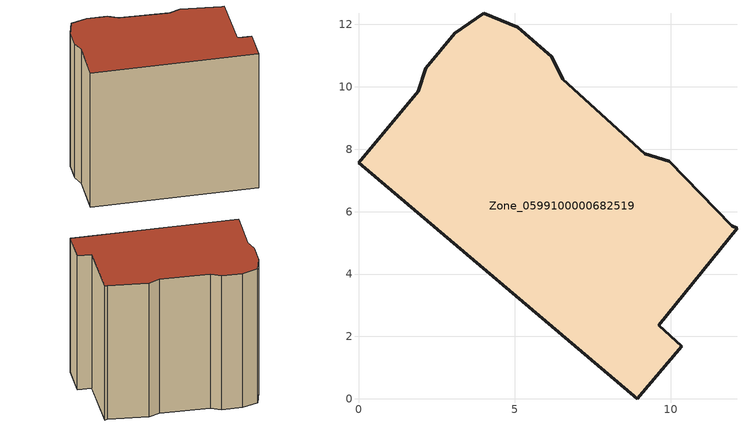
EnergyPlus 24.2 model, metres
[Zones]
Zone_0599100000682519
 floor ground (C_G): 2.16,10.6 3.09,11.71 4.02,12.36 5.11,11.91 6.19,10.97 6.54,10.25 9.17,7.86 9.96,7.61 11.96,5.55 12.13,5.47 9.62,2.36 10.36,1.69 8.94,0 0,7.56 1.91,9.86 z0
 wall outside (C_F): 9.17,7.86 6.54,10.25 6.19,10.97 5.11,11.91 4.02,12.36 3.09,11.71 2.16,10.6 1.91,9.86 0,7.56 8.94,0 10.36,1.69 9.62,2.36 12.13,5.47 11.96,5.55 9.96,7.61 9.17,7.86 z0:10.96
 roof outside (C_R): 12.13,5.47 11.96,5.55 9.96,7.61 9.17,7.86 6.54,10.25 6.19,10.97 5.11,11.91 4.02,12.36 3.09,11.71 2.16,10.6 1.91,9.86 0,7.56 8.94,0 10.36,1.69 9.62,2.36 z10.96
[BUILDING]
Pand.0599100000682519: North Axis=0; Terrain=City; Loads Convergence Tolerance Value=0.04; Temperature Convergence Tolerance Value=0.4; Solar Distribution=FullExterior; Maximum Number of Warmup Days=25; Minimum Number of Warmup Days=1
[Site:Location]
Rotterdam.The.Hague.AP_ZH_NLD Design_Conditions: Latitude=51.96; Longitude=4.45; Time Zone=1; Elevation=-4.5
[SITE:GROUNDTEMPERATURE:BUILDINGSURFACE]
18, 18, 18, 18, 18, 18, 18, 18, 18, 18, 18, 18
[MATERIAL] Thermal Absorptance=0.9; Solar Absorptance=0.7; Visible Absorptance=0.7
Name | Roughness | Thickness | Conductivity | Density | Specific Heat
G.TC.1946 | MediumSmooth | 0.15 | 1 | 540 | 1210
F.TC.1946 | Rough | 0.3 | 0.857143 | 1920 | 840
R.TC.1946 | MediumRough | 0.2 | 0.909091 | 1500 | 1000
[CONSTRUCTION]
C_G: G.TC.1946
C_F: F.TC.1946
C_R: R.TC.1946
[ZONE]
Zone_0599100000682519: Type=1; Multiplier=1; Ceiling Height=Autocalculate; Volume=Autocalculate; Floor Area=autocalculate; Part of Total Floor Area=Yes
[ZONEINFILTRATION:DESIGNFLOWRATE]
Infil_Zone_0599100000682519: Zone or ZoneList or Space or SpaceList=Zone_0599100000682519; Schedule=AlwaysOn; Design Flow Rate Calculation Method=Flow/Area; Flow Rate per Floor Area=0.003; Constant Term Coefficient=1; Temperature Term Coefficient=0; Velocity Term Coefficient=0; Velocity Squared Term Coefficient=0
[HVACTEMPLATE:ZONE:IDEALLOADSAIRSYSTEM]
Zone_0599100000682519: Maximum Heating Supply Air Temperature=50; Minimum Cooling Supply Air Temperature=13; Maximum Heating Supply Air Humidity Ratio=0.0156; Minimum Cooling Supply Air Humidity Ratio=0.0077; Heating Limit=NoLimit; Cooling Limit=NoLimit; Dehumidification Control Type=ConstantSensibleHeatRatio; Cooling Sensible Heat Ratio=0.7; Dehumidification Setpoint=60; Humidification Control Type=None; Humidification Setpoint=30; Outdoor Air Method=None; Outdoor Air Flow Rate per Person=0.00944; Outdoor Air Flow Rate per Zone Floor Area=0; Outdoor Air Flow Rate per Zone=0; Demand Controlled Ventilation Type=None; Outdoor Air Economizer Type=NoEconomizer; Heat Recovery Type=None; Sensible Heat Recovery Effectiveness=0.7; Latent Heat Recovery Effectiveness=0.65
[ZONECONTROL:THERMOSTAT]
ThermostatControl_Zone_0599100000682519: Zone or ZoneList=Zone_0599100000682519; Control Type Schedule=DualSetpointControlType; Control 1=Thermostat_Zone_0599100000682519; Temperature Difference Between Cutout And Setpoint=0
[THERMOSTATSETPOINT:DUALSETPOINT]
Thermostat_Zone_0599100000682519: Heating Setpoint Temperature Schedule=HeatingSetpoint_Zone_0599100000682519; Cooling Setpoint Temperature Schedule=CoolingSetpoint_Zone_0599100000682519
[SCHEDULE:COMPACT]
HeatingSetpoint_Zone_0599100000682519: Through: 12/31, For: AllDays, Until: 24:00, 21
CoolingSetpoint_Zone_0599100000682519: Through: 12/31, For: AllDays, Until: 24:00, 24
DualSetpointControlType: Through: 12/31, For: AllDays, Until: 24:00, 4
AlwaysOn: Through: 12/31, For: AllDays, Until: 24:00, 1
